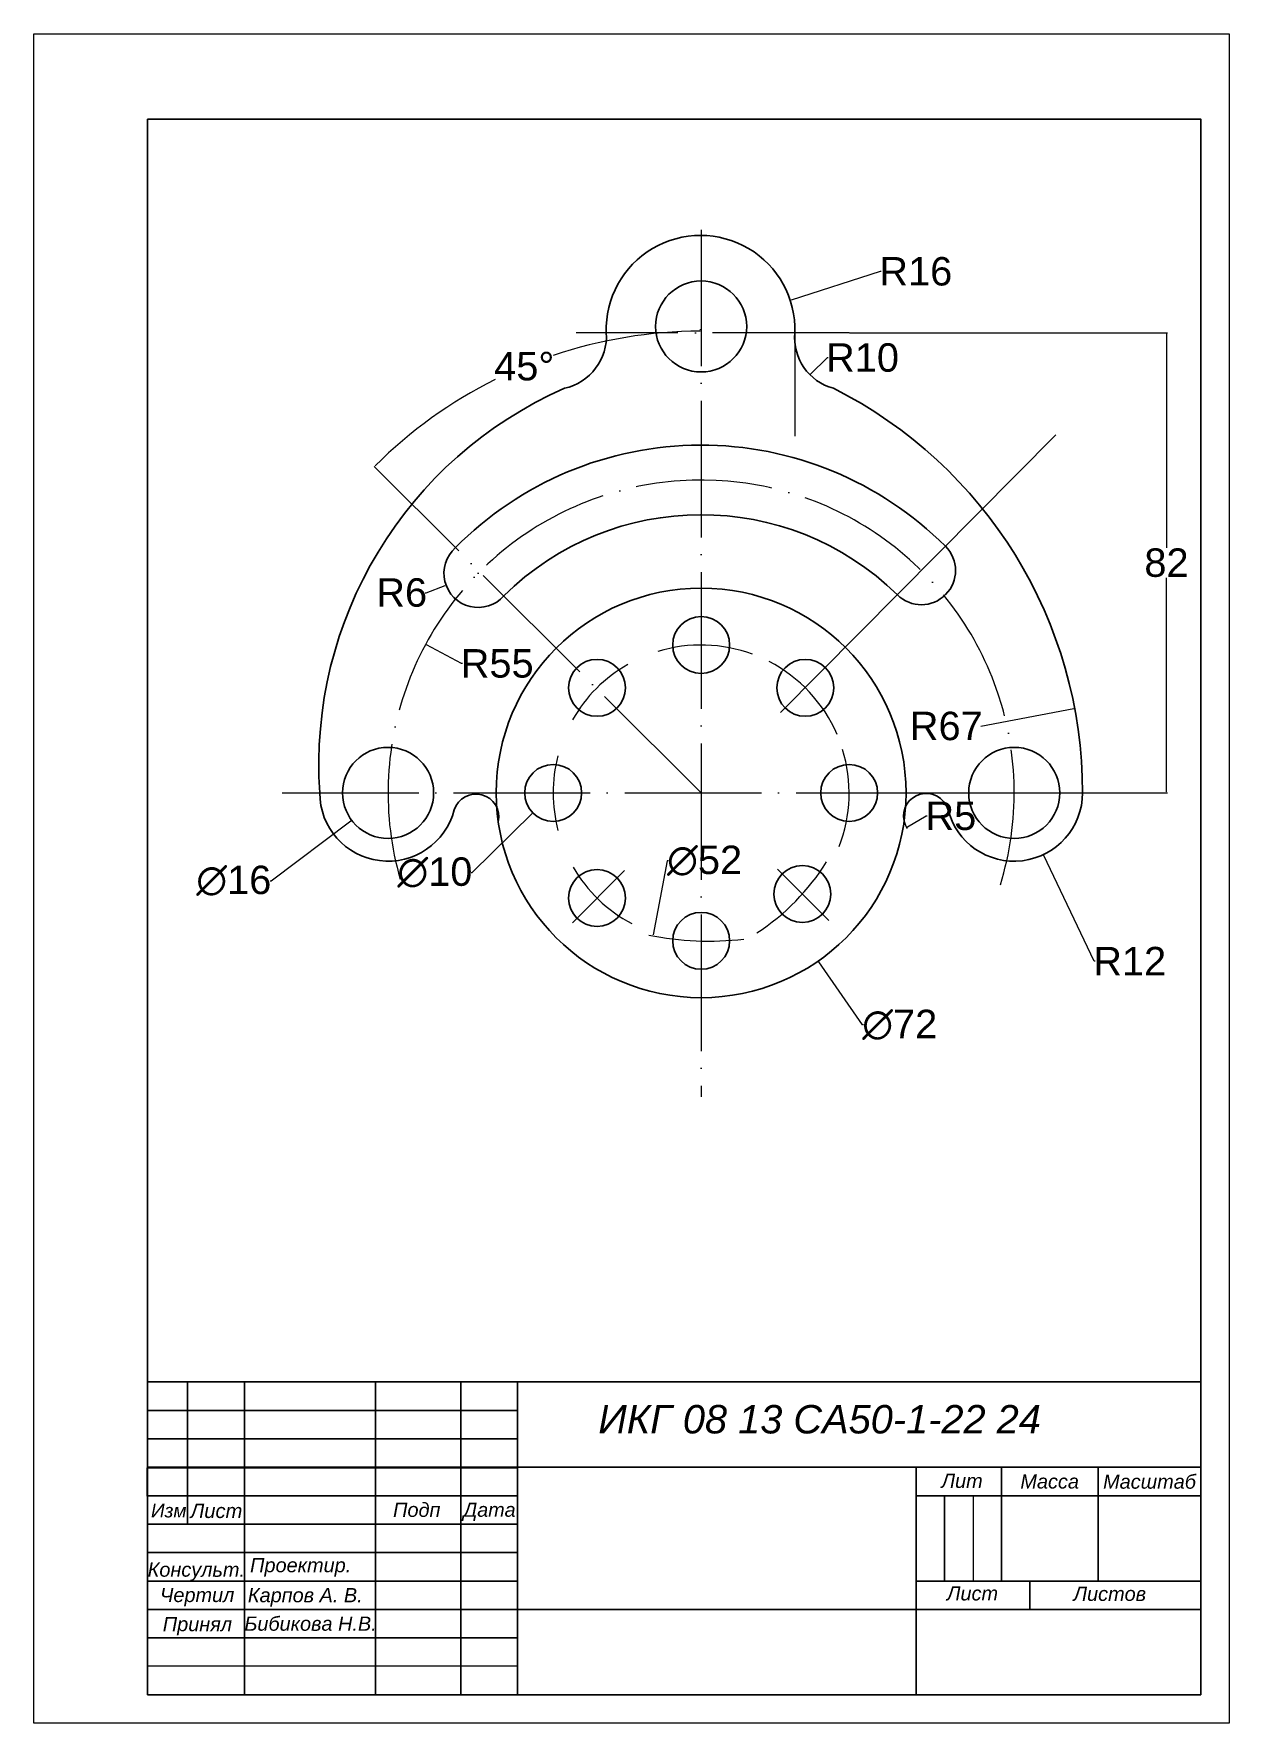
# Model space of a CAD drawing. Header units: inches. Extents: x 110 to 320, y 70 to 367.
import ezdxf

# ---------------------------------------------------------------- set-up
doc = ezdxf.new("R2010")
doc.units = ezdxf.units.IN
doc.header["$MEASUREMENT"] = 0
doc.linetypes.add('ACAD_ISO04W100', pattern=[30, 24, -3, 0, -3])
doc.styles.get("Standard").update_dxf_attribs({"font": 'arial.ttf'})
doc.dimstyles.get("Standard").update_dxf_attribs({"dimtxt": 0.18, "dimasz": 0.18, "dimexe": 0.18, "dimexo": 0.0625, "dimgap": 0.09, "dimtad": 0, "dimtih": 1, "dimtoh": 1, "dimdec": 4, "dimzin": 0, "dimdsep": 46, "dimtxsty": 'Standard', "dimcen": 0.09, "dimadec": 0, "dimazin": 0, "dimtfac": 1, "dimtdec": 4, "dimtofl": 0, "dimtmove": 0, "dimatfit": 3, "dimfxl": 1, "dimtolj": 1, "dimtzin": 0, "dimarcsym": 0})

# ---------------------------------------------------------------- blocks, each defined once
blk = doc.blocks.new('*D69')
at = {"color": 0, "lineweight": -2, "transparency": 16777216}
for p, q in [((221.02, 221.44), (218.51, 208.43)), ((221.2, 221.44), (221.02, 221.44))]:
    blk.add_line(p, q, dxfattribs=at)
at = {"color": 0, "transparency": 16777216}
blk.add_solid([(218.48, 208.43), (218.54, 208.42), (218.48, 208.25)], dxfattribs=at)
at = {"layer": 'Defpoints', "color": 0, "transparency": 16777216}
for p in [(238.13, 310.25), (218.48, 208.25)]:
    blk.add_point(p, dxfattribs=at)
at = {"color": 0, "transparency": 16777216, "insert": (227.57, 221.44), "char_height": 0.18, "attachment_point": 5}
blk.add_mtext('\\A1;{\\H27.77778x;∅52}', dxfattribs=at)
blk = doc.blocks.new('*D70')
at = {"color": 0, "lineweight": -2, "transparency": 16777216}
for p, q in [((226.87, 233.37), (227.05, 233.37)), ((226.96, 233.28), (226.96, 233.46)), ((255.3, 192.59), (247.61, 203.66)), ((255.48, 192.59), (255.3, 192.59))]:
    blk.add_line(p, q, dxfattribs=at)
at = {"color": 0, "transparency": 16777216}
blk.add_solid([(247.63, 203.68), (247.58, 203.64), (247.5, 203.81)], dxfattribs=at)
at = {"layer": 'Defpoints', "color": 0, "transparency": 16777216}
for p in [(206.41, 262.93), (247.5, 203.81)]:
    blk.add_point(p, dxfattribs=at)
at = {"color": 0, "transparency": 16777216, "insert": (261.85, 192.59), "char_height": 0.18, "attachment_point": 5}
blk.add_mtext('\\A1;{\\H27.77778x;∅72}', dxfattribs=at)
blk = doc.blocks.new('*D71')
at = {"color": 0, "lineweight": -2, "transparency": 16777216}
for p, q in [((184.87, 256.11), (178.73, 259.43)), ((185.05, 256.11), (184.87, 256.11))]:
    blk.add_line(p, q, dxfattribs=at)
at = {"color": 0, "transparency": 16777216}
blk.add_solid([(178.74, 259.46), (178.71, 259.4), (178.57, 259.52)], dxfattribs=at)
at = {"layer": 'Defpoints', "color": 0, "transparency": 16777216}
for p in [(178.57, 259.52), (226.96, 233.37)]:
    blk.add_point(p, dxfattribs=at)
at = {"color": 0, "transparency": 16777216, "insert": (191.13, 256.11), "char_height": 0.18, "attachment_point": 5}
blk.add_mtext('\\A1;{\\H27.77778x;R55}', dxfattribs=at)
blk = doc.blocks.new('*D72')
at = {"color": 0, "lineweight": -2, "transparency": 16777216}
for p, q in [((258.43, 325.04), (242.79, 319.98)), ((258.61, 325.04), (258.43, 325.04)), ((226.86, 314.73), (226.86, 314.91)), ((226.77, 314.82), (226.95, 314.82))]:
    blk.add_line(p, q, dxfattribs=at)
at = {"color": 0, "transparency": 16777216}
blk.add_solid([(242.79, 320), (242.8, 319.95), (242.62, 319.92)], dxfattribs=at)
at = {"layer": 'Defpoints', "color": 0, "transparency": 16777216}
for p in [(242.62, 319.92), (226.86, 314.82)]:
    blk.add_point(p, dxfattribs=at)
at = {"color": 0, "transparency": 16777216, "insert": (264.67, 325.04), "char_height": 0.18, "attachment_point": 5}
blk.add_mtext('\\A1;{\\H27.77778x;R16}', dxfattribs=at)
blk = doc.blocks.new('*D73')
at = {"color": 0, "lineweight": -2, "transparency": 16777216}
for start, end in [(90.1271, 108.6687), (116.464, 134.8955)]:
    blk.add_arc((226.96, 233.37), 81.17, start, end, dxfattribs=at)
at = {"color": 0, "transparency": 16777216}
for points in [[(226.78, 314.57), (226.78, 314.51), (226.96, 314.54)], [(169.69, 290.85), (169.65, 290.89), (169.54, 290.74)]]:
    blk.add_solid(points, dxfattribs=at)
at = {"layer": 'Defpoints', "color": 0, "transparency": 16777216}
for p in [(226.96, 332.38), (205.94, 311.77), (169.54, 290.74), (226.96, 233.37), (226.96, 179.91)]:
    blk.add_point(p, dxfattribs=at)
at = {"color": 0, "transparency": 16777216, "insert": (195.88, 308.36), "char_height": 0.18, "attachment_point": 5}
blk.add_mtext('\\A1;{\\H27.77778x;45°}', dxfattribs=at)
blk = doc.blocks.new('*D74')
at = {"color": 0, "lineweight": -2, "transparency": 16777216}
for p, q in [((249.08, 309.88), (246.2, 307.01)), ((249.26, 309.88), (249.08, 309.88))]:
    blk.add_line(p, q, dxfattribs=at)
at = {"color": 0, "transparency": 16777216}
blk.add_solid([(246.18, 307.03), (246.22, 306.99), (246.07, 306.88)], dxfattribs=at)
at = {"layer": 'Defpoints', "color": 0, "transparency": 16777216}
for p in [(252.6, 313.4), (246.07, 306.88)]:
    blk.add_point(p, dxfattribs=at)
at = {"color": 0, "transparency": 16777216, "insert": (255.31, 309.88), "char_height": 0.18, "attachment_point": 5}
blk.add_mtext('\\A1;{\\H27.77778x;R10}', dxfattribs=at)
blk = doc.blocks.new('*D75')
at = {"color": 0, "lineweight": -2, "transparency": 16777216}
for p, q in [((253.01, 314.27), (308.89, 314.27)), ((308.71, 314.09), (308.71, 276.46)), ((308.71, 233.55), (308.71, 271.18)), ((253.02, 233.37), (308.89, 233.37))]:
    blk.add_line(p, q, dxfattribs=at)
at = {"color": 0, "transparency": 16777216}
for points in [[(308.68, 314.09), (308.74, 314.09), (308.71, 314.27)], [(308.68, 233.55), (308.74, 233.55), (308.71, 233.37)]]:
    blk.add_solid(points, dxfattribs=at)
at = {"layer": 'Defpoints', "color": 0, "transparency": 16777216}
for p in [(252.95, 314.27), (252.96, 233.37), (308.71, 233.37)]:
    blk.add_point(p, dxfattribs=at)
at = {"color": 0, "transparency": 16777216, "insert": (308.71, 273.82), "char_height": 0.18, "attachment_point": 5}
blk.add_mtext('\\A1;{\\H27.77778x;82}', dxfattribs=at)
blk = doc.blocks.new('*D76')
at = {"color": 0, "lineweight": -2, "transparency": 16777216}
for p, q in [((187.7, 271.98), (187.88, 271.98)), ((187.79, 271.89), (187.79, 272.07)), ((178.47, 268.57), (178.65, 268.57)), ((178.65, 268.57), (181.99, 269.82))]:
    blk.add_line(p, q, dxfattribs=at)
at = {"color": 0, "transparency": 16777216}
blk.add_solid([(181.98, 269.84), (182, 269.79), (182.15, 269.88)], dxfattribs=at)
at = {"layer": 'Defpoints', "color": 0, "transparency": 16777216}
for p in [(187.79, 271.98), (182.15, 269.88)]:
    blk.add_point(p, dxfattribs=at)
at = {"color": 0, "transparency": 16777216, "insert": (174.35, 268.57), "char_height": 0.18, "attachment_point": 5}
blk.add_mtext('\\A1;{\\H27.77778x;R6}', dxfattribs=at)
blk = doc.blocks.new('*D77')
at = {"color": 0, "lineweight": -2, "transparency": 16777216}
blk.add_line((276.09, 245.11), (292.41, 248.19), dxfattribs=at)
at = {"color": 0, "transparency": 16777216}
blk.add_solid([(292.4, 248.22), (292.41, 248.16), (292.58, 248.22)], dxfattribs=at)
at = {"layer": 'Defpoints', "color": 0, "transparency": 16777216}
for p in [(292.58, 248.22), (214.49, 233.5)]:
    blk.add_point(p, dxfattribs=at)
at = {"color": 0, "transparency": 16777216, "insert": (270.02, 245.11), "char_height": 0.18, "attachment_point": 5}
blk.add_mtext('\\A1;{\\H27.77778x;R67}', dxfattribs=at)
blk = doc.blocks.new('*D78')
at = {"color": 0, "lineweight": -2, "transparency": 16777216}
for p, q in [((171.87, 233.37), (172.05, 233.37)), ((171.96, 233.28), (171.96, 233.46)), ((151.43, 217.92), (165.42, 228.45)), ((151.25, 217.92), (151.43, 217.92))]:
    blk.add_line(p, q, dxfattribs=at)
at = {"color": 0, "transparency": 16777216}
blk.add_solid([(165.41, 228.47), (165.44, 228.43), (165.57, 228.56)], dxfattribs=at)
at = {"layer": 'Defpoints', "color": 0, "transparency": 16777216}
for p in [(178.35, 238.18), (165.57, 228.56)]:
    blk.add_point(p, dxfattribs=at)
at = {"color": 0, "transparency": 16777216, "insert": (144.86, 217.92), "char_height": 0.18, "attachment_point": 5}
blk.add_mtext('\\A1;{\\H27.77778x;∅16}', dxfattribs=at)
blk = doc.blocks.new('*D79')
at = {"color": 0, "lineweight": -2, "transparency": 16777216}
for p, q in [((200.87, 233.37), (201.05, 233.37)), ((200.96, 233.28), (200.96, 233.46)), ((186.75, 219.37), (197.27, 229.73)), ((186.57, 219.37), (186.75, 219.37))]:
    blk.add_line(p, q, dxfattribs=at)
at = {"color": 0, "transparency": 16777216}
blk.add_solid([(197.25, 229.76), (197.29, 229.71), (197.4, 229.86)], dxfattribs=at)
at = {"layer": 'Defpoints', "color": 0, "transparency": 16777216}
for p in [(204.52, 236.88), (197.4, 229.86)]:
    blk.add_point(p, dxfattribs=at)
at = {"color": 0, "transparency": 16777216, "insert": (180.19, 219.37), "char_height": 0.18, "attachment_point": 5}
blk.add_mtext('\\A1;{\\H27.77778x;∅10}', dxfattribs=at)
blk = doc.blocks.new('*D68')
at = {"color": 0, "lineweight": -2, "transparency": 16777216}
for p, q in [((266.51, 229.31), (263.23, 227.37)), ((266.69, 229.31), (266.51, 229.31))]:
    blk.add_line(p, q, dxfattribs=at)
blk.add_arc((266.51, 229.31), 3.98, 193.5934, 213.2881, dxfattribs=at)
at = {"color": 0, "transparency": 16777216}
blk.add_solid([(263.22, 227.39), (263.25, 227.34), (263.08, 227.28)], dxfattribs=at)
at = {"layer": 'Defpoints', "color": 0, "transparency": 16777216}
for p in [(266.51, 229.31), (263.08, 227.28)]:
    blk.add_point(p, dxfattribs=at)
at = {"color": 0, "transparency": 16777216, "insert": (270.83, 229.31), "char_height": 0.18, "attachment_point": 5}
blk.add_mtext('\\A1;{\\H27.77778x;R5}', dxfattribs=at)
blk = doc.blocks.new('*D80')
at = {"color": 0, "lineweight": -2, "transparency": 16777216}
for p, q in [((281.87, 233.37), (282.05, 233.37)), ((281.96, 233.28), (281.96, 233.46)), ((296.03, 203.8), (287.19, 222.37)), ((296.21, 203.8), (296.03, 203.8))]:
    blk.add_line(p, q, dxfattribs=at)
at = {"color": 0, "transparency": 16777216}
blk.add_solid([(287.22, 222.39), (287.17, 222.36), (287.12, 222.54)], dxfattribs=at)
at = {"layer": 'Defpoints', "color": 0, "transparency": 16777216}
for p in [(281.96, 233.37), (287.12, 222.54)]:
    blk.add_point(p, dxfattribs=at)
at = {"color": 0, "transparency": 16777216, "insert": (302.25, 203.8), "char_height": 0.18, "attachment_point": 5}
blk.add_mtext('\\A1;{\\H27.77778x;R12}', dxfattribs=at)

msp = doc.modelspace()

# ---------------------------------------------------------------- linework, layer by layer
at = {"linetype": 'ACAD_ISO04W100'}
for p, q in [((226.95886, 332.37912), (226.95886, 179.91402)), ((252.94862, 314.26999), (205.02176, 314.26999)), ((226.95886, 233.37044), (169.53953, 290.74457)), ((153.34473, 233.37044), (301.59696, 233.37044))]:
    msp.add_line(p, q, dxfattribs=at)
for p, q in [((243.42039, 314.26999), (243.42039, 296.08202)), ((240.92393, 247.47786), (289.28948, 296.3364)), ((240.3801, 219.95977), (249.41312, 210.93386)), ((213.48125, 219.75545), (204.33262, 210.51357))]:
    msp.add_line(p, q)
at = {"lineweight": 30}
msp.add_line((264.72623, 89.82431), (264.72623, 74.82431), dxfattribs=at)
for points in [[(109.72623, 366.82431), (319.72623, 366.82431), (319.72623, 69.82431), (109.72623, 69.82431)], [(129.72623, 74.82431), (146.72623, 74.82431), (146.72623, 129.82431), (129.72623, 129.82431)], [(129.72623, 129.82431), (194.72623, 129.82431), (194.72623, 124.82431), (129.72623, 124.82431)], [(264.72623, 129.82431), (264.72623, 129.82431), (264.72623, 129.82431), (264.72623, 129.82431)], [(129.72623, 124.82431), (194.72623, 124.82431), (194.72623, 119.82431), (129.72623, 119.82431)], [(129.72623, 119.82431), (194.72623, 119.82431), (194.72623, 114.82431), (129.72623, 114.82431)], [(129.62082, 114.71899), (194.62082, 114.71899), (194.62082, 109.71899), (129.62082, 109.71899)], [(264.72623, 114.82431), (279.72623, 114.82431), (279.72623, 94.82431), (264.72623, 94.82431)], [(264.72623, 109.82431), (269.72623, 109.82431), (269.72623, 94.82431), (264.72623, 94.82431)], [(269.72623, 109.82431), (274.72623, 109.82431), (274.72623, 94.82431), (269.72623, 94.82431)], [(129.72623, 104.82431), (194.72623, 104.82431), (194.72623, 99.82431), (129.72623, 99.82431)], [(129.72623, 99.82431), (194.72623, 99.82431), (194.72623, 94.82431), (129.72623, 94.82431)], [(129.72623, 94.82431), (194.72623, 94.82431), (194.72623, 89.82431), (129.72623, 89.82431)], [(129.72623, 89.82431), (194.72623, 89.82431), (194.72623, 84.82431), (129.72623, 84.82431)], [(129.72623, 84.82431), (194.72623, 84.82431), (194.72623, 79.82431), (129.72623, 79.82431)]]:
    msp.add_lwpolyline(points, close=True)
for points in [[(129.72623, 351.82431), (314.72623, 351.82431), (314.72623, 74.82431), (129.72623, 74.82431)], [(129.72623, 129.82431), (314.72623, 129.82431), (314.72623, 74.82431), (129.72623, 74.82431)], [(129.72623, 129.82431), (136.72623, 129.82431), (136.72623, 104.82431), (129.72623, 104.82431)], [(146.72623, 129.82431), (169.72623, 129.82431), (169.72623, 74.82431), (146.72623, 74.82431)], [(184.72623, 129.82431), (184.72623, 74.82431), (169.72623, 74.82431), (169.72623, 129.82431)], [(184.72623, 129.82431), (194.72623, 129.82431), (194.72623, 74.82431), (184.72623, 74.82431)], [(194.72623, 114.82431), (264.72623, 114.82431), (264.72623, 89.82431), (194.72623, 89.82431)], [(264.72623, 89.82431), (314.72623, 89.82431), (314.72623, 114.82431), (264.72623, 114.82431)], [(264.72623, 114.82431), (314.72623, 114.82431), (314.72623, 109.82431), (264.72623, 109.82431)], [(279.72623, 114.82431), (296.72623, 114.82431), (296.72623, 94.82431), (279.72623, 94.82431)], [(296.72623, 114.82431), (314.72623, 114.82431), (314.72623, 94.82431), (296.72623, 94.82431)], [(129.72623, 109.82431), (194.72623, 109.82431), (194.72623, 104.82431), (129.72623, 104.82431)], [(264.72623, 94.82431), (284.72623, 94.82431), (284.72623, 89.82431), (264.72623, 89.82431)]]:
    msp.add_lwpolyline(points, close=True, dxfattribs=at)
for centre, radius in [((226.95886, 315.37044), 8), ((226.95886, 233.37044), 36), ((226.95886, 259.37044), 5), ((208.66754, 251.8482), 5), ((245.25018, 251.8482), 5), ((171.95886, 233.37044), 8), ((281.95886, 233.37044), 8), ((200.95886, 233.37044), 5), ((252.95886, 233.37044), 5), ((208.66754, 214.89268), 5), ((244.74493, 215.59837), 5), ((226.95886, 207.37044), 5)]:
    msp.add_circle(centre, radius, dxfattribs=at)
for centre, radius, start, end in [((226.8617, 314.8157), 16.56767, 358.1124415, 181.8875585), ((200.9272, 313.67505), 9.39467, 282.3031334, 3.6308148), ((252.60489, 313.39932), 9.22568, 174.5846575, 254.8057973), ((232.10573, 238.32626), 72.31688, 113.7944028, 183.9295158), ((214.49057, 233.49617), 79.46839, 359.9093514, 63.3083172), ((226.95747, 233.87904), 60.64059, 44.9515233, 135.3615664), ((226.9598, 233.02615), 49.24462, 45.5731178, 134.7399719), ((187.78724, 271.98035), 6.01174, 131.4411704, 318.6039582), ((265.65203, 272.45801), 6, 225.2905254, 45.2905254), ((171.95886, 233.37044), 12, 180, 345.7835841), ((187.40207, 229.18012), 4.00841, 347.5191136, 161.9303071), ((266.50589, 229.31015), 3.98441, 17.6482971, 192.6946072), ((281.95886, 233.37044), 12, 193.7504505, 0)]:
    msp.add_arc(centre, radius, start, end, dxfattribs=at)
at = {"linetype": 'ACAD_ISO04W100'}
msp.add_arc((226.95886, 233.37044), 55, 342.8836997, 196.028146, dxfattribs=at)
for centre, radius, start, end in [((226.95886, 233.37044), 26, 69.6320513, 106.957909), ((226.95886, 233.37044), 26, 119.7159303, 150.37967), ((226.95886, 233.37044), 26, 23.2945391, 62.6577003), ((226.95886, 233.37044), 26, 338.6973682, 17.0900493), ((226.95886, 233.37044), 26, 165.4983968, 194.714875), ((226.95886, 233.37044), 26, 210.1025904, 242.126982), ((214.49194, 242.78638), 40.6747, 303.2158794, 328.0489453), ((228.30421, 259.24997), 51.93973, 258.3290706, 276.7921876)]:
    msp.add_arc(centre, radius, start, end)

# ---------------------------------------------------------------- texts
at = {"attachment_point": 1}
for s, width, gutter_width, insert, char_height in [('{\\fArial|b0|i1|c204|p34;ИКГ 08 13 СА50-1-22 24 }', 114.8871635, 1, (208.89534, 125.7644), 5), ('{\\fArial|b0|i1|c204|p34;Проектир.}', 15.3476695, 12.5, (147.71942, 98.86302), 2.5)]:
    msp.add_mtext_dynamic_manual_height_columns(s, width=width, gutter_width=gutter_width, heights=[0], dxfattribs=dict(at, insert=insert, char_height=char_height))
at = {"ltscale": 14, "attachment_point": 1}
for s, width, gutter_width, insert, char_height in [('{\\fArial|b0|i1|c204|p34;Лит}', 13.195393, 0.60386, (269.17657, 113.6867), 2.5), ('{\\fArial|b0|i1|c204|p34;Масса}', 13.195393, 0.60386, (283.04777, 113.5809), 2.5), ('{\\fArial|b0|i1|c204|p34;Масштаб}', 13.195393, 0.60386, (297.57602, 113.54699), 2.5), ('{\\fArial|b0|i1|c204|p34;Изм}', 12.6320248, 0.57808, (130.30699, 108.39816), 2.3932642), ('{\\fArial|b0|i1|c204|p34;Лист}', 13.3760032, 0.61212, (137.24757, 108.42886), 2.5342184), ('{\\fArial|b0|i1|c204|p34;Подп}', 13.195393, 0.60386, (172.84056, 108.59349), 2.5), ('{\\fArial|b0|i1|c204|p34;Дата}', 13.0831402, 0.59872, (185.18869, 108.59244), 2.4787326), ('{\\fArial|b0|i1|c204|p34;Лист}', 13.195393, 0.60386, (270.12956, 93.90169), 2.5), ('{\\fArial|b0|i1|c204|p34;Листов}', 13.195393, 0.60386, (292.36722, 93.8298), 2.5)]:
    msp.add_mtext_dynamic_manual_height_columns(s, width=width, gutter_width=gutter_width, heights=[0], dxfattribs=dict(at, insert=insert, char_height=char_height))
at = {"char_height": 2.5, "attachment_point": 1}
for s, insert, width in [('{\\fArial|b0|i1|c204|p34;Консульт.}', (129.72623, 98.07806), 16.0096351), ('{\\fArial|b0|i1|c204|p34;Чертил}', (131.89986, 93.62168), 11.9915587), ('{\\fArial|b0|i1|c204|p34;Карпов А. В.}', (147.33108, 93.58887), 23.5873977), ('{\\fArial|b0|i1|c204|p34;Принял}', (132.38287, 88.50102), 12.3443042), ('{\\fArial|b0|i1|c204|p34;Бибикова Н.В.}', (146.72623, 88.57763), 47.5364939)]:
    msp.add_mtext(s, dxfattribs=dict(at, insert=insert, width=width))

# ---------------------------------------------------------------- dimensions: what is measured, and where the dimension line sits
dim = msp.add_angular_dim_2l(base=(205.9399, 311.77308), line1=((226.95886, 332.37912), (226.95886, 179.91402)), line2=((226.95886, 233.37044), (169.53953, 290.74457)), text='{\\H27.77778x;<>}', dimstyle='Standard')
dim.commit()
dim.dimension.update_dxf_attribs({"geometry": '*D73', "text_midpoint": (195.8812, 308.35677)})
for center, mpoint, text, picture, middle in [((226.8617, 314.8157), (242.62357, 319.91974), '{\\H27.77778x;R16}', '*D72', (264.67008, 325.03758)), ((252.60489, 313.39932), (246.07245, 306.88469), '{\\H27.77778x;R10}', '*D74', (255.31382, 309.88265)), ((187.78724, 271.98035), (182.15474, 269.87892), '{\\H27.77778x;R6}', '*D76', (174.3465, 268.56991)), ((226.95886, 233.37044), (178.57055, 259.51565), '{\\H27.77778x;R55}', '*D71', (191.13103, 256.11272)), ((214.49057, 233.49617), (292.58282, 248.22113), '{\\H27.77778x;R67}', '*D77', (276.0881, 245.11091)), ((266.50589, 229.31015), (263.07988, 227.27596), '{\\H27.77778x;R5}', '*D68', (270.82603, 229.31015)), ((281.95886, 233.37044), (287.11587, 222.53507), '{\\H27.77778x;R12}', '*D80', (302.25173, 203.79816))]:
    dim = msp.add_radius_dim(center=center, mpoint=mpoint, text=text, dimstyle='Standard')
    dim.commit()
    dim.dimension.update_dxf_attribs({"geometry": picture, "text_midpoint": middle, "dimtype": 164})
dim = msp.add_linear_dim(base=(308.70726, 233.37044), p1=(252.94862, 314.26999), p2=(252.95886, 233.37044), angle=90, text='{\\H27.77778x;82}', dimstyle='Standard')
dim.commit()
dim.dimension.update_dxf_attribs({"geometry": '*D75', "text_midpoint": (308.70726, 273.82022)})
for p1, p2, text, picture, middle in [((238.1311, 310.25161), (218.47733, 208.24832), '{\\H27.77778x;∅52}', '*D69', (227.56527, 221.44323)), ((206.41483, 262.93297), (247.50288, 203.80791), '{\\H27.77778x;∅72}', '*D70', (261.84655, 192.58658)), ((178.3502, 238.18197), (165.56752, 228.55891), '{\\H27.77778x;∅16}', '*D78', (144.85946, 217.91508)), ((204.52032, 236.87985), (197.39739, 229.86103), '{\\H27.77778x;∅10}', '*D79', (180.18638, 219.3683))]:
    dim = msp.add_diameter_dim_2p(p1=p1, p2=p2, text=text, dimstyle='Standard')
    dim.commit()
    dim.dimension.update_dxf_attribs({"geometry": picture, "text_midpoint": middle, "dimtype": 163})

doc.saveas('drawing.dxf')
